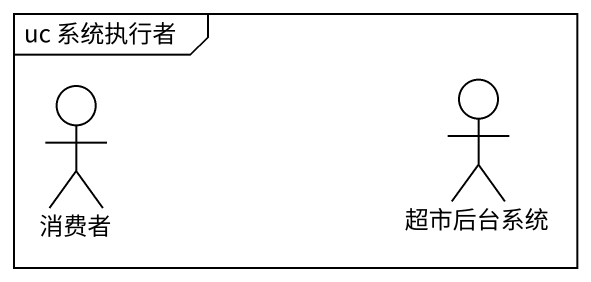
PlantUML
@startuml
mainframe uc 系统执行者
actor 消费者
actor 超市后台系统
@enduml
